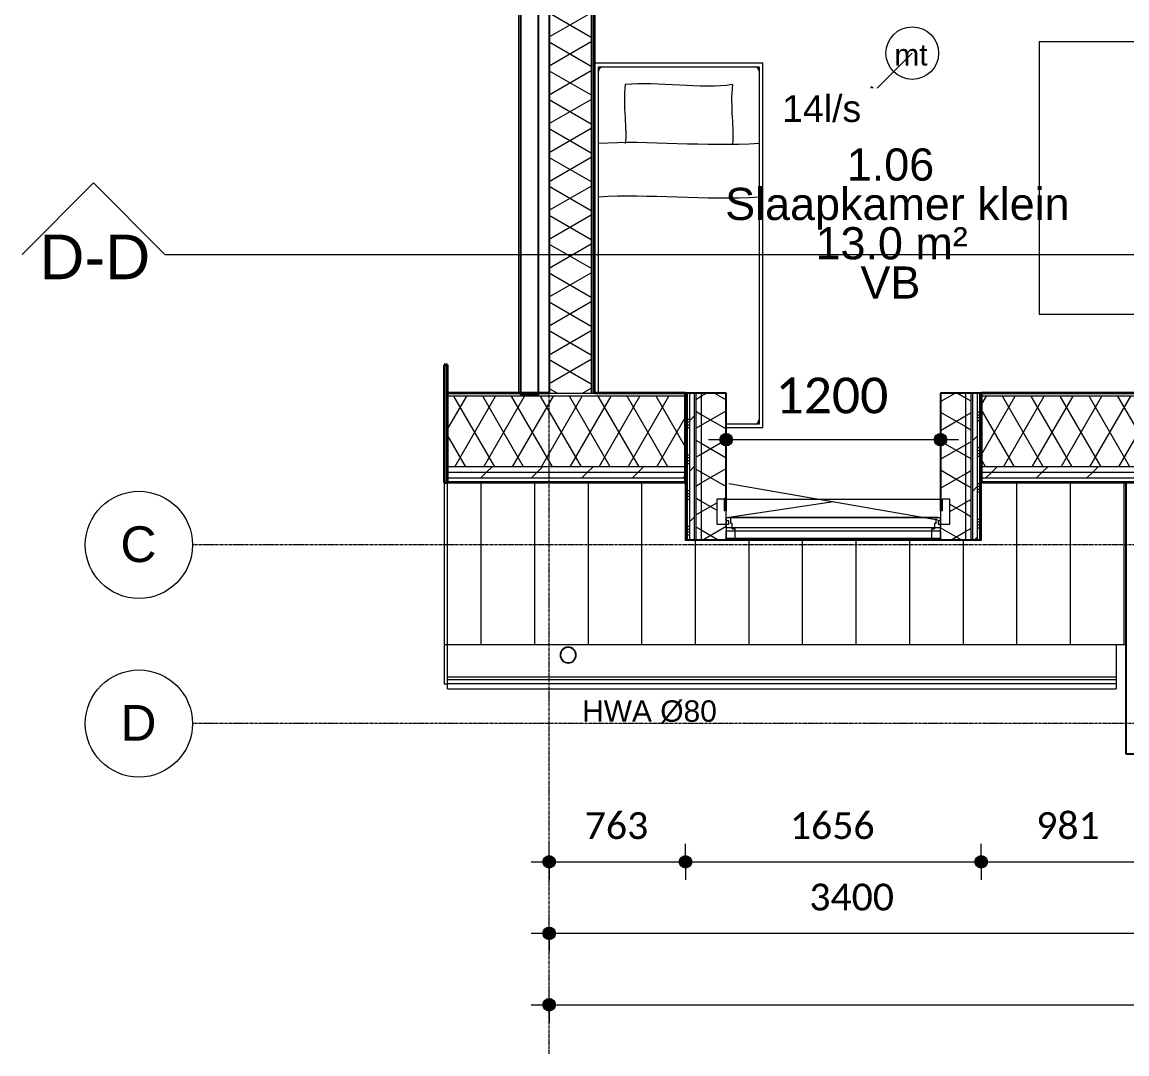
# Model space of a CAD drawing. Header units: millimetres. Extents: x -8546 to 211781, y -3000 to 31870.
# Drawn here: x 12697 to 18883, y -989 to 4787 of the extents above; entities that cross this region are included whole.
import ezdxf

# ---------------------------------------------------------------- set-up
doc = ezdxf.new("R2010")
doc.units = ezdxf.units.MM
doc.linetypes.add('grid', pattern=[24, 15, -3, 3, -3])
for name, color, linetype, lineweight in [('A-ANNO-DIMS', 211, 'Continuous', 9), ('A-ANNO-DIMS-100', 211, 'Continuous', 9), ('A-ANNO-NOTE', 131, 'Continuous', 9), ('A-AREA-IDEN', 2, 'Continuous', 9), ('A-GENM', 13, 'Continuous', 9), ('A-GLAZ', 151, 'Continuous', 9), ('A-ROOF', 132, 'Continuous', 9), ('A-ROOF-MCUT', 132, 'Continuous', 35), ('A-ROOF-OTLN', 132, 'Continuous', 9), ('A-ROOF-PATT', 132, 'Continuous', 35), ('A-WALL', 113, 'Continuous', 9), ('A-WALL-PATT', 111, 'Continuous', 25), ('G-ANNO-SYMB', 111, 'Continuous', 9), ('G-ANNO-TEXT', 231, 'Continuous', 9), ('I-FURN', 30, 'Continuous', 9), ('I-WALL', 2, 'Continuous', 9), ('S-COLS', 52, 'Continuous', 9), ('S-GRID', 1, 'Continuous', 9), ('S-GRID-IDEN', 1, 'Continuous', 9)]:
    doc.layers.add(name, color=color, linetype=linetype, lineweight=lineweight)
doc.styles.add('Arial', font='arial.ttf', dxfattribs={"height": 250})
doc.styles.add('Arial_1', font='arial.ttf', dxfattribs={"height": 200})
doc.styles.add('Arial_2', font='arial.ttf', dxfattribs={"height": 180})
doc.styles.add('Arial_3', font='arial.ttf', dxfattribs={"height": 120})
doc.styles.add('Arial_4', font='arial.ttf', dxfattribs={"height": 150})
doc.styles.add('Arial_5', font='arial.ttf', dxfattribs={"height": 1.2})
doc.styles.add('Calibri', font='calibri.ttf', dxfattribs={"height": 150})
doc.styles.add('Calibri_1', font='calibri.ttf', dxfattribs={"height": 200})
doc.dimstyles.new('00_BR_maatvoering_1_5mm', dxfattribs={"dimscale": 304.8, "dimtxt": 176.602264, "dimasz": 0.918635, "dimexe": 0.328084, "dimexo": 0.0625, "dimgap": 0.229659, "dimtad": 1, "dimdec": 0, "dimzin": 0, "dimdsep": 46, "dimtxsty": 'Calibri', "dimblk1": 'DOTSMALL', "dimblk2": 'DOTSMALL', "dimsah": 1, "dimcen": 0.09, "dimdle": 0.328084, "dimazin": 0, "dimtfac": 1, "dimtdec": 4, "dimtix": 1, "dimtmove": 0, "dimatfit": 3, "dimfxl": 0.328084, "dimfxlon": 1, "dimtvp": 1, "dimtfill": 1, "dimtolj": 1, "dimtzin": 0, "dimarcsym": 2})
doc.dimstyles.new('00_BR_maatvoering_2_0mm', dxfattribs={"dimscale": 304.8, "dimtxt": 235.469685, "dimasz": 0.918635, "dimexe": 0.328084, "dimexo": 0.0625, "dimgap": 0.229659, "dimtad": 1, "dimdec": 0, "dimzin": 0, "dimdsep": 46, "dimtxsty": 'Calibri_1', "dimblk1": 'DOTSMALL', "dimblk2": 'DOTSMALL', "dimsah": 1, "dimcen": 0.09, "dimdle": 0.328084, "dimazin": 0, "dimtfac": 1, "dimtdec": 4, "dimtix": 1, "dimtmove": 0, "dimatfit": 3, "dimfxl": 0.328084, "dimfxlon": 1, "dimtvp": 1, "dimtfill": 1, "dimtolj": 1, "dimtzin": 0, "dimarcsym": 2})
pattern_1 = [(45, (20667.49, 0), (-141.4214, 141.4214), [])]
pattern_2 = [(330, (16411.73, 2964.58), (70, 121.244), []), (30, (16411.73, 2964.58), (-70, 121.244), [])]
pattern_3 = [(0, (20667.49, 0), (406.4, 101.6), [33.528, -271.272, 33.528, -271.272, -1625.6]), (0, (20667.49, 0), (406.4, 101.6), [-609.6, 33.528, -576.072, 33.528, -271.272, -711.2]), (0, (20667.49, 0), (406.4, 101.6), [-1524, 33.528, -169.672, 33.528, -474.472]), (120, (20819.89, 50.8), (-291.1882, 301.1527), [33.528, -271.272, 33.528, -271.272, -1625.6]), (120, (20819.89, 50.8), (-291.1882, 301.1527), [-609.6, 33.528, -576.072, 33.528, -271.272, -711.2]), (120, (20819.89, 50.8), (-291.1882, 301.1527), [-1524, 33.528, -169.672, 33.528, -474.472]), (240, (20870.69, 254), (-115.2118, -402.7527), [33.528, -271.272, 33.528, -271.272, -1625.6]), (240, (20870.69, 254), (-115.2118, -402.7527), [-609.6, 33.528, -576.072, 33.528, -271.272, -711.2]), (240, (20870.69, 254), (-115.2118, -402.7527), [-1524, 33.528, -169.672, 33.528, -474.472])]
pattern_4 = [(150, (18067.73, 2956.43), (-70, -121.244), []), (210, (18067.73, 2956.43), (70, -121.244), [])]

# ---------------------------------------------------------------- blocks, each defined once
blk = doc.blocks.new('M_Desk - 1525 x 762mm-99774-1ste verdieping')
at = {"layer": 'I-FURN'}
for p, q in [((1524.5, 762), (-0.5, 762)), ((-0.5, 762), (-0.5, 0)), ((1524.5, 0), (1524.5, 762)), ((-0.5, 0), (1524.5, 0))]:
    blk.add_line(p, q, dxfattribs=at)
blk = doc.blocks.new('82_CC_MOD_bed enkel - 2000 x 900 bak-468234-1ste verdieping')
at = {"layer": 'I-FURN'}
for p, q in [((1472.9, 320.9), (-567.1, 320.9)), ((-567.1, 320.9), (-567.1, -619.1)), ((1472.9, 115.9), (1472.9, 320.9)), ((-547.1, -599.1), (-547.1, 300.9)), ((-547.1, 300.9), (1452.9, 300.9)), ((1452.9, 300.9), (1452.9, 115.9)), ((1280.1, -599.1), (-547.1, -599.1))]:
    blk.add_line(p, q, dxfattribs=at)
for centre, start, end in [((-522.1, 275.9), 90, 180), ((1427.9, 275.9), 360, 90), ((-522.1, -574.1), 180, 270)]:
    blk.add_arc(centre, 25, start, end, dxfattribs=at)
for points in [[(-117.1, 300.9), (-96.1, -0.1), (-135.8, -323.4), (-117.1, -599.1)], [(182.9, 300.9), (203.9, -0.1), (164.2, -323.4), (182.9, -599.1)], [(-447.1, 150.9), (-417.5, -17.3), (-467.2, -273.2), (-447.1, -449.1)], [(-447.1, 150.9), (-325.5, 136), (-192.5, 161.8), (-117.1, 150.9)], [(-447.1, -449.1), (-325.5, -464), (-192.5, -438.2), (-117.1, -449.1)]]:
    blk.add_open_spline(points, degree=3, dxfattribs=at)
blk = doc.blocks.new('KOZIJN_TYPE_D - KOZIJN_TYPE_D-3586655-1ste verdieping')
at = {"layer": 'A-GENM'}
for p, q in [((-550, 0), (-600, 0)), ((-600, 0), (-600, -114)), ((-567, -84), (-567, -53)), ((-550, -53), (-567, -53)), ((-550, -53), (-550, 0)), ((600, 0), (550, 0)), ((550, 0), (550, -53)), ((567, -53), (550, -53)), ((567, -53), (567, -84)), ((600, -114), (600, 0)), ((-600, -114), (-574, -114)), ((-574, -114), (-574, -84)), ((-574, -84), (-567, -84)), ((567, -84), (574, -84)), ((574, -84), (574, -114)), ((574, -114), (600, -114))]:
    blk.add_line(p, q, dxfattribs=at)
at = {"layer": 'A-GLAZ'}
for p, q in [((-600, -40), (-600, 0)), ((-600, 0), (600, 0)), ((-600, -40), (600, -40)), ((-600, -114), (-600, -59)), ((-600, -59), (600, -59)), ((600, 0), (600, -40)), ((600, -59), (600, -114)), ((-586, -80), (-653, -80)), ((-653, -80), (-653, -220)), ((-600, -154), (-600, -99)), ((-600, -99), (-586, -99)), ((-600, -114), (600, -114)), ((-586, -99), (-586, -80)), ((584.5, -307), (-584.5, -104)), ((-584.5, -119), (-584.5, -114)), ((584.5, -119), (-584.5, -119)), ((584.5, -119), (0, -205.5)), ((584.5, -114), (584.5, -119)), ((653, -80), (586, -80)), ((586, -80), (586, -99)), ((586, -99), (600, -99)), ((600, -99), (600, -154)), ((653, -220), (653, -80)), ((-610, -220), (-610, -154)), ((-610, -154), (-600, -154)), ((600, -154), (610, -154)), ((610, -154), (610, -220)), ((-653, -220), (-610, -220)), ((600, -220), (-600, -220)), ((610, -220), (653, -220))]:
    blk.add_line(p, q, dxfattribs=at)
blk = doc.blocks.new('28_EB_HWA_grote slag - TRON60x2_5-3479252-1ste verdieping')
at = {"layer": 'S-COLS'}
for radius, start, end in [(45, 360, 180), (42.5, 0, 180), (42.5, 180, 0), (45, 180, 360)]:
    blk.add_arc((-126.7, 0), radius, start, end, dxfattribs=at)
blk = doc.blocks.new('Grid - r_3_0mm-1753543-1ste verdieping')
at = {"layer": 'S-GRID-IDEN'}
blk.add_circle((0, 0), 3, dxfattribs=at)
blk = doc.blocks.new('Section - gesloten pijl _ viewname _ sheetnumber-464714-1ste verdieping')
at = {"layer": 'G-ANNO-SYMB'}
for p, q in [((-4, 4), (-8, 0)), ((0, 0), (-4, 4)), ((0, 0), (5, 0))]:
    blk.add_line(p, q, dxfattribs=at)
blk = doc.blocks.new('DIMBLOCK9-1ste verdieping')
at = {"layer": 'A-ANNO-DIMS-100'}
h = blk.add_hatch(color=256, dxfattribs=at)
edge = h.paths.add_edge_path()
edge.add_arc((15648.3, -313.7), 35, 0, 360)
h = blk.add_hatch(color=256, dxfattribs=at)
edge = h.paths.add_edge_path()
edge.add_arc((19048.2, -313.7), 35, 0, 360)
for p, q in [((15648.3, -313.7), (15648.3, -213.7)), ((19048.2, -313.7), (19048.2, -213.7)), ((15548.3, -313.7), (19048.2, -313.7)), ((15648.3, -313.7), (15648.3, -413.7)), ((19048.2, -313.7), (19048.2, -413.7))]:
    blk.add_line(p, q, dxfattribs=at)
for centre in [(15648.3, -313.7), (19048.2, -313.7)]:
    blk.add_circle(centre, 35, dxfattribs=at)
at = {"layer": 'A-ANNO-DIMS-100', "color": 0, "insert": (17105.1, -35.8), "char_height": 150, "width": 583.656, "attachment_point": 1, "line_spacing_factor": 1.158048, "style": 'Calibri', "bg_fill": 3, "box_fill_scale": 1.25, "bg_fill_color": 256, "bg_fill_true_color": 13158600, "bg_fill_transparency": 0}
blk.add_mtext('3400', dxfattribs=at)
blk = doc.blocks.new('_DotSmall')
at = {"color": 0, "linetype": 'ByBlock', "const_width": 0.5}
blk.add_lwpolyline([(-0.0625, 0, 1), (0.0625, 0, 1)], format="xyb", close=True, dxfattribs=at)
blk = doc.blocks.new('DIMBLOCK12-1ste verdieping')
at = {"layer": 'A-ANNO-DIMS-100'}
h = blk.add_hatch(color=256, dxfattribs=at)
edge = h.paths.add_edge_path()
edge.add_arc((15648.3, -713.7), 35, 0, 360)
h = blk.add_hatch(color=256, dxfattribs=at)
edge = h.paths.add_edge_path()
edge.add_arc((25161.2, -713.7), 35, 0, 360)
for p, q in [((15648.3, -713.7), (15648.3, -613.7)), ((25161.2, -713.7), (25161.2, -613.7)), ((15548.3, -713.7), (25261.2, -713.7)), ((15648.3, -713.7), (15648.3, -813.7)), ((25161.2, -713.7), (25161.2, -813.7))]:
    blk.add_line(p, q, dxfattribs=at)
for centre in [(15648.3, -713.7), (25161.2, -713.7)]:
    blk.add_circle(centre, 35, dxfattribs=at)
at = {"layer": 'A-ANNO-DIMS-100', "color": 0, "insert": (20161.6, -435.8), "char_height": 150, "width": 583.656, "attachment_point": 1, "line_spacing_factor": 1.158048, "style": 'Calibri', "bg_fill": 3, "box_fill_scale": 1.25, "bg_fill_color": 256, "bg_fill_true_color": 13158600, "bg_fill_transparency": 0}
blk.add_mtext('9513', dxfattribs=at)
blk = doc.blocks.new('61_EA_VENT_TOEVOER - LICHTPUNT-1509928-1ste verdieping')
at = {"layer": 'A-ANNO-NOTE'}
for p, q in [((-2.078, -2.078), (0, 0)), ((-2.278, -1.877), (-2.697, -2.698)), ((-1.876, -2.28), (-2.697, -2.698)), ((-2.278, -1.877), (-1.876, -2.28))]:
    blk.add_line(p, q, dxfattribs=at)
blk.add_circle((0, 0), 1.472, dxfattribs=at)
at = {"layer": 'A-ANNO-NOTE', "insert": (-1.003, 0.505), "char_height": 1.2, "width": 2.40506, "attachment_point": 1, "style": 'Arial_5'}
blk.add_mtext('mt', dxfattribs=at)
blk = doc.blocks.new('DIMBLOCK22-1ste verdieping')
at = {"layer": 'A-ANNO-DIMS-100'}
h = blk.add_hatch(color=256, dxfattribs=at)
edge = h.paths.add_edge_path()
edge.add_arc((15648.3, 86.3), 35, 0, 360)
h = blk.add_hatch(color=256, dxfattribs=at)
edge = h.paths.add_edge_path()
edge.add_arc((16411.7, 86.3), 35, 0, 360)
for p, q in [((15648.3, 86.3), (15648.3, 186.3)), ((16411.7, 86.3), (16411.7, 186.3)), ((15548.3, 86.3), (16511.7, 86.3)), ((15648.3, 86.3), (15648.3, -13.7)), ((16411.7, 86.3), (16411.7, -13.7))]:
    blk.add_line(p, q, dxfattribs=at)
for centre in [(15648.3, 86.3), (16411.7, 86.3)]:
    blk.add_circle(centre, 35, dxfattribs=at)
at = {"layer": 'A-ANNO-DIMS-100', "color": 0, "insert": (15847.6, 364.2), "char_height": 150, "width": 437.742, "attachment_point": 1, "line_spacing_factor": 1.158048, "style": 'Calibri', "bg_fill": 3, "box_fill_scale": 1.25, "bg_fill_color": 256, "bg_fill_true_color": 13158600, "bg_fill_transparency": 0}
blk.add_mtext('763', dxfattribs=at)
blk = doc.blocks.new('DIMBLOCK23-1ste verdieping')
at = {"layer": 'A-ANNO-DIMS-100'}
h = blk.add_hatch(color=256, dxfattribs=at)
edge = h.paths.add_edge_path()
edge.add_arc((16411.7, 86.3), 35, 0, 360)
h = blk.add_hatch(color=256, dxfattribs=at)
edge = h.paths.add_edge_path()
edge.add_arc((18067.7, 86.3), 35, 0, 360)
for p, q in [((16411.7, 86.3), (16411.7, 186.3)), ((18067.7, 86.3), (18067.7, 186.3)), ((16311.7, 86.3), (18067.7, 86.3)), ((16411.7, 86.3), (16411.7, -13.7)), ((18067.7, 86.3), (18067.7, -13.7))]:
    blk.add_line(p, q, dxfattribs=at)
for centre in [(16411.7, 86.3), (18067.7, 86.3)]:
    blk.add_circle(centre, 35, dxfattribs=at)
at = {"layer": 'A-ANNO-DIMS-100', "color": 0, "insert": (16996.5, 364.2), "char_height": 150, "width": 583.656, "attachment_point": 1, "line_spacing_factor": 1.158048, "style": 'Calibri', "bg_fill": 3, "box_fill_scale": 1.25, "bg_fill_color": 256, "bg_fill_true_color": 13158600, "bg_fill_transparency": 0}
blk.add_mtext('1656', dxfattribs=at)
blk = doc.blocks.new('DIMBLOCK24-1ste verdieping')
at = {"layer": 'A-ANNO-DIMS-100'}
h = blk.add_hatch(color=256, dxfattribs=at)
edge = h.paths.add_edge_path()
edge.add_arc((18067.7, 86.3), 35, 0, 360)
h = blk.add_hatch(color=256, dxfattribs=at)
edge = h.paths.add_edge_path()
edge.add_arc((19048.2, 86.3), 35, 0, 360)
for p, q in [((18067.7, 86.3), (18067.7, 186.3)), ((19048.2, 86.3), (19048.2, 186.3)), ((18067.7, 86.3), (19048.2, 86.3)), ((18067.7, 86.3), (18067.7, -13.7)), ((19048.2, 86.3), (19048.2, -13.7))]:
    blk.add_line(p, q, dxfattribs=at)
for centre in [(18067.7, 86.3), (19048.2, 86.3)]:
    blk.add_circle(centre, 35, dxfattribs=at)
at = {"layer": 'A-ANNO-DIMS-100', "color": 0, "insert": (18375.6, 364.2), "char_height": 150, "width": 437.742, "attachment_point": 1, "line_spacing_factor": 1.158048, "style": 'Calibri', "bg_fill": 3, "box_fill_scale": 1.25, "bg_fill_color": 256, "bg_fill_true_color": 13158600, "bg_fill_transparency": 0}
blk.add_mtext('981', dxfattribs=at)
blk = doc.blocks.new('DIMBLOCK31-1ste verdieping')
at = {"layer": 'A-ANNO-DIMS-100'}
h = blk.add_hatch(color=256, dxfattribs=at)
edge = h.paths.add_edge_path()
edge.add_arc((16639.7, 2449.5), 35, 0, 360)
h = blk.add_hatch(color=256, dxfattribs=at)
edge = h.paths.add_edge_path()
edge.add_arc((17839.7, 2449.5), 35, 0, 360)
for p, q in [((16639.7, 2449.5), (16639.7, 2549.5)), ((17839.7, 2449.5), (17839.7, 2549.5)), ((16539.7, 2449.5), (17939.7, 2449.5)), ((16639.7, 2449.5), (16639.7, 2349.5)), ((17839.7, 2449.5), (17839.7, 2349.5))]:
    blk.add_line(p, q, dxfattribs=at)
for centre in [(16639.7, 2449.5), (17839.7, 2449.5)]:
    blk.add_circle(centre, 35, dxfattribs=at)
at = {"layer": 'A-ANNO-DIMS-100', "color": 0, "insert": (16915.5, 2796.7), "char_height": 200, "width": 778.208, "attachment_point": 1, "line_spacing_factor": 1.158048, "style": 'Calibri_1', "bg_fill": 3, "box_fill_scale": 1.25, "bg_fill_color": 256, "bg_fill_true_color": 13158600, "bg_fill_transparency": 0}
blk.add_mtext('1200', dxfattribs=at)

msp = doc.modelspace()

# ---------------------------------------------------------------- hatches: boundary and pattern name
at = {"layer": 'A-ROOF-PATT', "lineweight": 9}
h = msp.add_hatch(dxfattribs=at)
h.set_pattern_fill('FP_84', color=256, style=0, pattern_type=2)
h.set_pattern_definition(pattern_1)
h.paths.add_polyline_path([(25729.6, 2233.2), (25729.6, 2265.4), (24397.7, 2265.4), (24397.7, 2233.2), (25661.4, 2233.2)])
h.paths.add_polyline_path([(15079.9, 2233.2), (16411.7, 2233.2), (16411.7, 2265.4), (15079.9, 2265.4)])
h.paths.add_polyline_path([(22219.1, 2233.2), (22741.7, 2233.2), (22741.7, 2265.4), (21554.7, 2265.4), (21554.7, 2233.2)])
h.paths.add_polyline_path([(18067.7, 2233.2), (19254.7, 2233.2), (19254.7, 2265.4), (18067.7, 2265.4)])
h.paths.add_polyline_path([(20498, 10670.2), (22178.7, 10670.2), (22178.7, 10702.5), (20424.7, 10702.5), (20424.7, 10670.2)])
h.paths.add_polyline_path([(15079.9, 10670.2), (16248.7, 10670.2), (16248.7, 10702.5), (15079.9, 10702.5)])
h.paths.add_polyline_path([(25729.6, 10670.2), (25729.6, 10702.5), (24494.7, 10702.5), (24494.7, 10670.2), (24514, 10670.2)])
h = msp.add_hatch(dxfattribs=at)
h.set_pattern_fill('FP_84', color=256, style=0, pattern_type=2)
h.set_pattern_definition(pattern_1)
h.paths.add_polyline_path([(21554.7, 2265.4), (22741.7, 2265.4), (22741.7, 2297.7), (21554.7, 2297.7)])
h.paths.add_polyline_path([(15079.9, 2265.4), (16411.7, 2265.4), (16411.7, 2297.7), (15079.9, 2297.7)])
h.paths.add_polyline_path([(25729.6, 2265.4), (25729.6, 2297.7), (24397.7, 2297.7), (24397.7, 2265.4), (25661.4, 2265.4)])
h.paths.add_polyline_path([(18067.7, 2265.4), (19254.7, 2265.4), (19254.7, 2297.7), (18067.7, 2297.7)])
h.paths.add_polyline_path([(22178.7, 10638), (22178.7, 10670.2), (20424.7, 10670.2), (20424.7, 10638), (21071.7, 10638)])
h.paths.add_polyline_path([(15079.9, 10638), (16248.7, 10638), (16248.7, 10670.2), (15079.9, 10670.2)])
h.paths.add_polyline_path([(25729.6, 10638), (25729.6, 10670.2), (24494.7, 10670.2), (24494.7, 10638), (24514, 10638)])
h = msp.add_hatch(dxfattribs=at)
h.set_pattern_fill('FP_88', color=256, angle=60, style=0, pattern_type=2)
h.set_pattern_definition([(60, (20404.74, 2211.16), (-121.2436, 70), []), (120, (20404.74, 2211.16), (-121.2436, -70), [])])
h.paths.add_polyline_path([(22219.1, 2297.7), (22741.7, 2297.7), (22741.7, 2693.6), (21554.7, 2693.6), (21554.7, 2297.7)])
h.paths.add_polyline_path([(15079.9, 2297.7), (16411.7, 2297.7), (16411.7, 2693.6), (15079.9, 2693.6)])
h.paths.add_polyline_path([(24397.7, 2297.7), (25729.6, 2297.7), (25729.6, 2693.6), (24397.7, 2693.6), (24397.7, 2320.6)])
h.paths.add_polyline_path([(18067.7, 2297.7), (19254.7, 2297.7), (19254.7, 2693.6), (18067.7, 2693.6)])
h.paths.add_polyline_path([(21071.7, 10242.1), (22178.7, 10242.1), (22178.7, 10638), (20424.7, 10638), (20424.7, 10242.1)])
h.paths.add_polyline_path([(15079.9, 10242.1), (16248.7, 10242.1), (16248.7, 10638), (15079.9, 10638)])
h.paths.add_polyline_path([(25729.6, 10242.1), (25729.6, 10638), (24494.7, 10638), (24494.7, 10242.1), (24514, 10242.1)])
h = msp.add_hatch(dxfattribs=at)
h.set_pattern_fill('FP_89', color=256, style=0, pattern_type=2)
h.set_pattern_definition([(0, (20404.74, 2211.16), (0, 100), [])])
h.paths.add_polyline_path([(22741.7, 2693.6), (22741.7, 2709.7), (21554.7, 2709.7), (21554.7, 2693.6), (22219.1, 2693.6)])
h.paths.add_polyline_path([(15079.9, 2693.6), (16411.7, 2693.6), (16411.7, 2709.7), (15079.9, 2709.7)])
h.paths.add_polyline_path([(24514, 2693.6), (25729.6, 2693.6), (25729.6, 2709.7), (24397.7, 2709.7), (24397.7, 2693.6)])
h.paths.add_polyline_path([(18067.7, 2693.6), (19254.7, 2693.6), (19254.7, 2709.7), (18067.7, 2709.7)])
h.paths.add_polyline_path([(21071.7, 10226), (22178.7, 10226), (22178.7, 10242.1), (20424.7, 10242.1), (20424.7, 10226)])
h.paths.add_polyline_path([(15079.9, 10226), (16248.7, 10226), (16248.7, 10242.1), (15079.9, 10242.1)])
h.paths.add_polyline_path([(25729.6, 10226), (25729.6, 10242.1), (24494.7, 10242.1), (24494.7, 10226), (25161.2, 10226)])
h = msp.add_hatch(dxfattribs=at)
h.set_pattern_fill('FP_91', color=256, style=0, pattern_type=2)
h.set_pattern_definition([(90, (20667.5, 1271.46), (-300, 2e-14), [])])
h.paths.add_polyline_path([(21931.2, 1301.9), (25729.6, 1301.9), (25729.6, 2211.2), (24397.7, 2211.2), (24397.7, 1885), (22741.7, 1885), (22741.7, 2211.2), (21931.2, 2211.2), (21931.2, 1339.5)])
h.paths.add_polyline_path([(15334.5, 1301.9), (18878.2, 1301.9), (18878.2, 2211.2), (18067.7, 2211.2), (18067.7, 1885), (16411.7, 1885), (16411.7, 2211.2), (15079.9, 2211.2), (15079.9, 1301.9)])
h.paths.add_polyline_path([(18988.2, 1301.9), (19048.2, 1301.9), (19048.2, 2211.2), (18988.2, 2211.2), (18988.2, 1315.1)])
h.paths.add_polyline_path([(21821.2, 1301.9), (21821.2, 2211.2), (21761.2, 2211.2), (21761.2, 1301.9)])
at = {"layer": 'A-WALL-PATT', "lineweight": 9}
h = msp.add_hatch(dxfattribs=at)
h.set_pattern_fill('FP_9', color=256, angle=60, style=0, pattern_type=2)
h.set_pattern_definition([(150, (15904.76, 6467.82), (-70, -121.2436), []), (210, (15904.76, 6467.82), (70, -121.2436), [])])
h.paths.add_polyline_path([(15648.3, 2709.7), (15883.3, 2709.7), (15883.3, 6011.9), (15648.3, 6011.9), (15648.3, 3181.5)])
h.paths.add_polyline_path([(15883.3, 6100.9), (15883.3, 6422.4), (15648.3, 6422.4), (15648.3, 6100.9)])
h.paths.add_polyline_path([(15883.3, 6511.4), (15883.3, 10226), (15648.3, 10226), (15648.3, 6511.4)])
h = msp.add_hatch(dxfattribs=at)
h.set_pattern_fill('FP_8', color=256, angle=90, style=0, pattern_type=2)
h.set_pattern_definition([(180, (15904.76, 6467.83), (-4e-13, -200), []), (180, (15904.76, 6483.83), (-4e-13, -200), []), (180, (15904.76, 6499.83), (-4e-13, -200), []), (180, (15904.76, 6515.83), (-4e-13, -200), [])])
h.paths.add_polyline_path([(15904.8, 2709.7), (15904.8, 6011.9), (15892.3, 6011.9), (15892.3, 2709.7)])
h.paths.add_polyline_path([(15892.3, 6100.9), (15904.8, 6100.9), (15904.8, 6422.4), (15892.3, 6422.4)])
h.paths.add_polyline_path([(15904.8, 6511.4), (15904.8, 6532.9), (15899.7, 6532.9), (15899.7, 7132.9), (15904.7, 7132.9), (15904.8, 10226), (15892.3, 10226), (15892.3, 6511.4)])
h = msp.add_hatch(dxfattribs=at)
h.set_pattern_fill('FP_107', color=256, style=0, pattern_type=2)
h.set_pattern_definition(pattern_3)
h.paths.add_polyline_path([(16421.7, 1888.9), (16421.7, 2709.7), (16411.7, 2709.7), (16411.7, 1888.9)])
h = msp.add_hatch(dxfattribs=at)
h.set_pattern_fill('FP_112', color=256, angle=90, style=0, pattern_type=2)
h.set_pattern_definition([(360, (16411.73, 2964.58), (1e-13, 200), []), (360, (16411.73, 2948.58), (1e-13, 200), []), (360, (16411.73, 2932.58), (1e-13, 200), []), (360, (16411.73, 2916.58), (1e-13, 200), [])])
h.paths.add_polyline_path([(16433.7, 1888.9), (16433.7, 2709.7), (16421.7, 2709.7), (16421.7, 1888.9)])
h = msp.add_hatch(dxfattribs=at)
h.set_pattern_fill('FP_84', color=256, style=0, pattern_type=2)
h.set_pattern_definition(pattern_1)
h.paths.add_polyline_path([(16460.7, 1888.9), (16460.7, 2709.7), (16433.7, 2709.7), (16433.7, 1888.9)])
h = msp.add_hatch(dxfattribs=at)
h.set_pattern_fill('FP_111', color=256, angle=60, style=0, pattern_type=2)
h.set_pattern_definition(pattern_2)
h.paths.add_polyline_path([(16499.7, 1888.9), (16499.7, 2709.7), (16469.7, 2709.7), (16469.7, 1888.9), (16481.9, 1888.9)])
h = msp.add_hatch(dxfattribs=at)
h.set_pattern_fill('FP_111', color=256, angle=60, style=0, pattern_type=2)
h.set_pattern_definition(pattern_2)
h.paths.add_polyline_path([(16637.3, 1888.9), (16639.7, 1888.9), (16639.7, 1976.9), (16586.7, 1976.9), (16586.7, 2116.9), (16629.7, 2116.9), (16629.7, 2050.9), (16639.7, 2050.9), (16639.7, 2709.7), (16499.7, 2709.7), (16499.7, 1888.9), (16634.8, 1888.9)])
h = msp.add_hatch(dxfattribs=at)
h.set_pattern_fill('FP_118', color=256, angle=60, style=0, pattern_type=2)
h.set_pattern_definition(pattern_4)
h.paths.add_polyline_path([(17842.2, 1888.9), (17979.7, 1888.9), (17979.7, 2710.3), (17839.7, 2710.3), (17839.7, 2050.9), (17849.7, 2050.9), (17849.7, 2116.9), (17892.7, 2116.9), (17892.7, 1976.9), (17839.7, 1976.9), (17839.7, 1888.9)])
h = msp.add_hatch(dxfattribs=at)
h.set_pattern_fill('FP_118', color=256, angle=60, style=0, pattern_type=2)
h.set_pattern_definition(pattern_4)
h.paths.add_polyline_path([(18009.7, 1888.9), (18009.7, 2710.3), (17979.7, 2710.3), (17979.7, 1888.9)])
h = msp.add_hatch(dxfattribs=at)
h.set_pattern_fill('FP_84', color=256, style=0, pattern_type=2)
h.set_pattern_definition(pattern_1)
h.paths.add_polyline_path([(18045.7, 1888.9), (18045.7, 2710.3), (18018.7, 2710.3), (18018.7, 1888.9)])
h = msp.add_hatch(dxfattribs=at)
h.set_pattern_fill('FP_119', color=256, angle=-270, style=0, pattern_type=2)
h.set_pattern_definition([(180, (18067.73, 2956.43), (-2e-13, -200), []), (180, (18067.73, 2972.43), (-2e-13, -200), []), (180, (18067.73, 2988.43), (-2e-13, -200), []), (180, (18067.73, 3004.43), (-2e-13, -200), [])])
h.paths.add_polyline_path([(18057.7, 1888.9), (18057.7, 2710.3), (18045.7, 2710.3), (18045.7, 1888.9)])
h = msp.add_hatch(dxfattribs=at)
h.set_pattern_fill('FP_107', color=256, style=0, pattern_type=2)
h.set_pattern_definition(pattern_3)
h.paths.add_polyline_path([(18067.7, 1888.9), (18067.7, 2710.3), (18057.7, 2710.3), (18057.7, 1888.9)])

# ---------------------------------------------------------------- linework, layer by layer
at = {"layer": 'A-ROOF', "lineweight": 35}
for p, q in [((15648.3, 2709.7), (15079.9, 2709.7)), ((16411.7, 2709.7), (15904.8, 2709.7)), ((16411.7, 2211.2), (16411.7, 2709.7)), ((19254.7, 2709.7), (18067.7, 2709.7)), ((18067.7, 2709.7), (18067.7, 2211.2)), ((15079.9, 2211.2), (16411.7, 2211.2)), ((18067.7, 2211.2), (19048.2, 2211.2))]:
    msp.add_line(p, q, dxfattribs=at)
at = {"layer": 'A-ROOF'}
for p, q in [((16411.7, 2693.6), (15079.9, 2693.6)), ((19254.7, 2693.6), (18067.7, 2693.6)), ((16411.7, 2297.7), (15079.9, 2297.7)), ((19254.7, 2297.7), (18067.7, 2297.7)), ((16411.7, 2265.4), (15079.9, 2265.4)), ((16411.7, 2233.2), (15079.9, 2233.2)), ((19254.7, 2265.4), (18067.7, 2265.4)), ((19254.7, 2233.2), (18067.7, 2233.2)), ((16411.7, 1885), (16411.7, 1888.9)), ((18067.7, 1885), (16411.7, 1885)), ((18067.7, 1888.9), (18067.7, 1885)), ((15079.9, 1301.9), (18878.2, 1301.9))]:
    msp.add_line(p, q, dxfattribs=at)
at = {"layer": 'A-ROOF-MCUT'}
for p, q in [((15079.9, 2869.1), (15060.9, 2869.1)), ((15060.9, 2869.1), (15060.9, 2209.3)), ((15079.9, 2209.3), (15079.9, 2869.1)), ((15060.9, 2209.3), (15079.9, 2209.3))]:
    msp.add_line(p, q, dxfattribs=at)
at = {"layer": 'A-ROOF-OTLN'}
for p, q in [((15060.9, 2209.3), (15060.9, 1081)), ((15079.9, 1055.3), (15079.9, 2209.3)), ((15079.9, 1300), (15060.9, 1300)), ((18822.7, 1301.9), (18822.7, 1055.3)), ((15079.9, 1121.3), (18822.7, 1121.3)), ((15079.9, 1081), (15060.9, 1081)), ((15079.9, 1107.6), (18822.7, 1107.6)), ((18822.7, 1082.4), (15079.9, 1082.4)), ((15079.9, 1055.3), (18822.7, 1055.3))]:
    msp.add_line(p, q, dxfattribs=at)
at = {"layer": 'A-WALL'}
for p, q in [((15478.3, 2709.7), (15478.3, 10226)), ((15883.3, 6011.9), (15883.3, 2709.7)), ((15892.3, 6011.9), (15892.3, 2709.7)), ((15648.3, 2709.7), (15904.8, 2709.7)), ((16421.7, 2709.7), (16421.7, 1888.9)), ((16433.7, 2709.7), (16433.7, 1888.9)), ((16460.7, 2709.7), (16460.7, 1888.9)), ((16469.7, 2709.7), (16469.7, 1888.9)), ((16499.7, 2709.7), (16499.7, 1888.9)), ((17979.7, 2710.3), (17979.7, 1888.9)), ((18009.7, 2710.3), (18009.7, 1888.9)), ((18018.7, 2710.3), (18018.7, 1888.9)), ((18045.7, 2710.3), (18045.7, 1888.9)), ((18057.7, 2710.3), (18057.7, 1888.9))]:
    msp.add_line(p, q, dxfattribs=at)
at = {"layer": 'A-WALL', "lineweight": 25}
for p, q in [((15488.3, 10257.5), (15488.3, 2699.8)), ((15588.3, 2699.8), (15588.3, 10257.5)), ((15488.3, 2699.8), (15588.3, 2699.8)), ((18878.2, 2211.2), (18878.2, 690.4)), ((18878.2, 690.4), (19804.7, 690.4))]:
    msp.add_line(p, q, dxfattribs=at)
at = {"layer": 'G-ANNO-SYMB'}
msp.add_line((13496.9, 3486.7), (26959.2, 3486.7), dxfattribs=at)
at = {"layer": 'I-WALL', "lineweight": 25}
for p, q in [((15648.3, 10226), (15648.3, 2709.7)), ((15904.8, 2709.7), (15904.8, 5990.4)), ((16639.7, 2709.7), (16411.7, 2709.7)), ((16411.7, 2709.7), (16411.7, 1888.9)), ((16639.7, 2050.9), (16639.7, 2709.7)), ((18067.7, 2710.3), (17839.7, 2710.3)), ((17839.7, 2710.3), (17839.7, 2050.9)), ((18067.7, 1888.9), (18067.7, 2710.3)), ((16411.7, 1888.9), (16639.7, 1888.9)), ((16639.7, 1888.9), (16639.7, 1896.9)), ((17839.7, 1896.9), (17839.7, 1888.9)), ((17839.7, 1888.9), (18067.7, 1888.9))]:
    msp.add_line(p, q, dxfattribs=at)
at = {"layer": 'I-WALL'}
msp.add_line((17839.7, 1888.9), (16639.7, 1888.9), dxfattribs=at)
at = {"layer": 'S-GRID', "linetype": 'grid'}
for p, q in [((15648.3, -988.7), (15648.3, 13256.3)), ((27189.1, 1860.4), (13650.9, 1860.4)), ((27189.1, 860.4), (13650.9, 860.4))]:
    msp.add_line(p, q, dxfattribs=at)

# ---------------------------------------------------------------- block references
at = {"layer": 'A-ANNO-NOTE', "xscale": 100, "yscale": 100, "zscale": 100}
msp.add_blockref('61_EA_VENT_TOEVOER - LICHTPUNT-1509928-1ste verdieping', (17681.5, 4613.1), dxfattribs=at)
at = {"layer": 'A-GLAZ', "rotation": 180}
msp.add_blockref('KOZIJN_TYPE_D - KOZIJN_TYPE_D-3586655-1ste verdieping', (17239.7, 1896.9), dxfattribs=at)
at = {"layer": 'G-ANNO-SYMB', "xscale": 99.99999999999993, "yscale": 99.99999999999993, "zscale": 99.99999999999993}
msp.add_blockref('Section - gesloten pijl _ viewname _ sheetnumber-464714-1ste verdieping', (13496.9, 3486.7), dxfattribs=at)
at = {"layer": 'I-FURN'}
for name, p, rotation in [('M_Desk - 1525 x 762mm-99774-1ste verdieping', (18392.7, 4676.4), 269.9999999999997), ('82_CC_MOD_bed enkel - 2000 x 900 bak-468234-1ste verdieping', (16523.8, 3989.8), 270)]:
    msp.add_blockref(name, p, dxfattribs=dict(at, rotation=rotation))
at = {"layer": 'S-COLS', "rotation": 89.9999999999999}
msp.add_blockref('28_EB_HWA_grote slag - TRON60x2_5-3479252-1ste verdieping', (15754.8, 1370.4), dxfattribs=at)
at = {"layer": 'S-GRID-IDEN', "xscale": 99.99999999999993, "yscale": 99.99999999999993, "zscale": 99.99999999999993, "rotation": 89.99999999999982}
for p in [(13350.9, 1860.4), (13350.9, 860.4)]:
    msp.add_blockref('Grid - r_3_0mm-1753543-1ste verdieping', p, dxfattribs=at)

# ---------------------------------------------------------------- texts
at = {"layer": 'A-AREA-IDEN', "char_height": 180, "attachment_point": 1, "style": 'Arial_2'}
for s, insert, width in [('1.06', (17314.9, 4079.4), 585.232), ('Slaapkamer klein', (16633.9, 3858.8), 2236.708), ('13.0 m²', (17139.9, 3638.8), 1010.126), ('VB', (17391.4, 3418.8), 400.844)]:
    msp.add_mtext(s, dxfattribs=dict(at, insert=insert, width=width))
at = {"layer": 'G-ANNO-SYMB', "insert": (12793.9, 3597.4), "char_height": 250, "width": 753.586, "attachment_point": 1, "style": 'Arial'}
msp.add_mtext('D-D', dxfattribs=at)
at = {"layer": 'G-ANNO-TEXT', "color": 7, "insert": (15832.8, 990.2), "char_height": 120, "width": 994.093, "attachment_point": 1, "style": 'Arial_3'}
msp.add_mtext('HWA Ø80', dxfattribs=at)
at = {"layer": 'S-GRID-IDEN', "char_height": 200, "width": 248.523, "attachment_point": 1, "style": 'Arial_1'}
for s, insert in [('C', (13247.5, 1964.3)), ('D', (13247.5, 964.3))]:
    msp.add_mtext(s, dxfattribs=dict(at, insert=insert))

# ---------------------------------------------------------------- next in the draw order: texts
at = {"layer": 'A-ANNO-NOTE', "insert": (16953, 4377.6), "char_height": 150, "width": 545.147, "attachment_point": 1, "style": 'Arial_4', "bg_fill": 3, "box_fill_scale": 1.25, "bg_fill_color": 256, "bg_fill_true_color": 13158600, "bg_fill_transparency": 0}
msp.add_mtext('14l/s', dxfattribs=at)

# ---------------------------------------------------------------- next in the draw order: dimensions: what is measured, and where the dimension line sits
at = {"layer": 'A-ANNO-DIMS'}
for base, p1, p2, dimstyle, override, picture, middle in [((17839.7, 2449.5), (16639.7, 2549.5), (17839.7, 2549.5), '00_BR_maatvoering_2_0mm', {"dimpost": '<>', "dimfxl": 1200}, 'DIMBLOCK31-1ste verdieping', (17239.7, 2622)), ((19048.2, -313.7), (15648.3, -213.7), (19048.2, -213.7), '00_BR_maatvoering_1_5mm', {"dimpost": '<>', "dimfxl": 3399.975193}, 'DIMBLOCK9-1ste verdieping', (17348.2, -166.8))]:
    dim = msp.add_linear_dim(base=base, p1=p1, p2=p2, dimstyle=dimstyle, override=override, dxfattribs=at)
    dim.commit()
    dim.dimension.update_dxf_attribs({"geometry": picture, "text_midpoint": middle})

# ---------------------------------------------------------------- next in the draw order: dimensions: what is measured, and where the dimension line sits
for base, p1, p2, override, picture, middle in [((16411.7, 86.3), (15648.3, 186.3), (16411.7, 186.3), {"dimpost": '<>', "dimfxl": 763.475193}, 'DIMBLOCK22-1ste verdieping', (16030, 233.2)), ((25161.2, -713.7), (15648.3, -613.7), (25161.2, -613.7), {"dimpost": '<>', "dimfxl": 9512.975193}, 'DIMBLOCK12-1ste verdieping', (20404.7, -566.8))]:
    dim = msp.add_linear_dim(base=base, p1=p1, p2=p2, dimstyle='00_BR_maatvoering_1_5mm', override=override, dxfattribs=at)
    dim.commit()
    dim.dimension.update_dxf_attribs({"geometry": picture, "text_midpoint": middle})

# ---------------------------------------------------------------- next in the draw order: dimensions: what is measured, and where the dimension line sits
dim = msp.add_linear_dim(base=(18067.7, 86.3), p1=(16411.7, 186.3), p2=(18067.7, 186.3), dimstyle='00_BR_maatvoering_1_5mm', override={"dimpost": '<>', "dimfxl": 1656}, dxfattribs=at)
dim.commit()
dim.dimension.update_dxf_attribs({"geometry": 'DIMBLOCK23-1ste verdieping', "text_midpoint": (17239.7, 233.1)})

# ---------------------------------------------------------------- next in the draw order: dimensions: what is measured, and where the dimension line sits
dim = msp.add_linear_dim(base=(19048.2319404, 86.307172), p1=(18067.7319404, 186.307172), p2=(19048.2319404, 186.307172), dimstyle='00_BR_maatvoering_1_5mm', override={"dimpost": '<>', "dimfxl": 980.5}, dxfattribs=at)
dim.commit()
dim.dimension.update_dxf_attribs({"geometry": 'DIMBLOCK24-1ste verdieping', "text_midpoint": (18557.9819404, 233.153326)})

doc.saveas('drawing.dxf')
